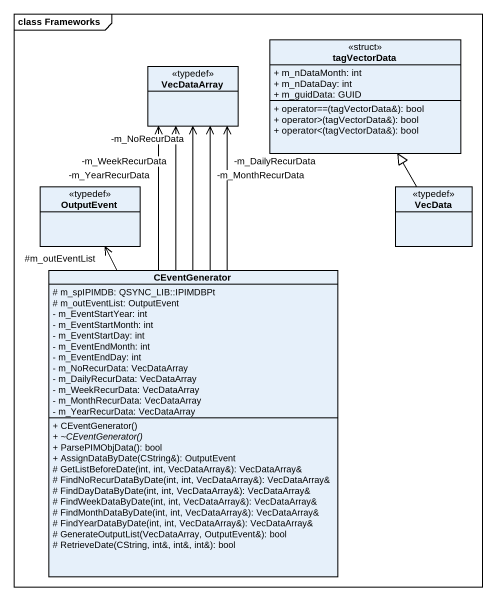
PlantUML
@startuml
mainframe class Frameworks
hide circle
hide empty members
skinparam classAttributeIconSize 0
class VecDataArray <<typedef>>
class tagVectorData <<struct>> {
  + m_nDataMonth: int
  + m_nDataDay: int
  + m_guidData: GUID
  + operator==(tagVectorData&): bool
  + operator>(tagVectorData&): bool
  + operator<(tagVectorData&): bool
}
class OutputEvent <<typedef>>
class VecData <<typedef>>
class CEventGenerator {
  # m_spIPIMDB: QSYNC_LIB::IPIMDBPt
  # m_outEventList: OutputEvent
  - m_EventStartYear: int
  - m_EventStartMonth: int
  - m_EventStartDay: int
  - m_EventEndMonth: int
  - m_EventEndDay: int
  - m_NoRecurData: VecDataArray
  - m_DailyRecurData: VecDataArray
  - m_WeekRecurData: VecDataArray
  - m_MonthRecurData: VecDataArray
  - m_YearRecurData: VecDataArray
  + CEventGenerator()
  {abstract} + ~CEventGenerator()
  + ParsePIMObjData(): bool
  + AssignDataByDate(CString&): OutputEvent
  # GetListBeforeDate(int, int, VecDataArray&): VecDataArray&
  # FindNoRecurDataByDate(int, int, VecDataArray&): VecDataArray&
  # FindDayDataByDate(int, int, VecDataArray&): VecDataArray&
  # FindWeekDataByDate(int, int, VecDataArray&): VecDataArray&
  # FindMonthDataByDate(int, int, VecDataArray&): VecDataArray&
  # FindYearDataByDate(int, int, VecDataArray&): VecDataArray&
  # GenerateOutputList(VecDataArray, OutputEvent&): bool
  # RetrieveDate(CString, int&, int&, int&): bool
}
VecData -up-|> tagVectorData
CEventGenerator -up-> "-m_DailyRecurData" VecDataArray
CEventGenerator -up-> "-m_MonthRecurData" VecDataArray
CEventGenerator -up-> "-m_NoRecurData" VecDataArray
CEventGenerator -up-> "-m_WeekRecurData" VecDataArray
CEventGenerator -up-> "-m_YearRecurData" VecDataArray
CEventGenerator -up-> "#m_outEventList" OutputEvent
@enduml
